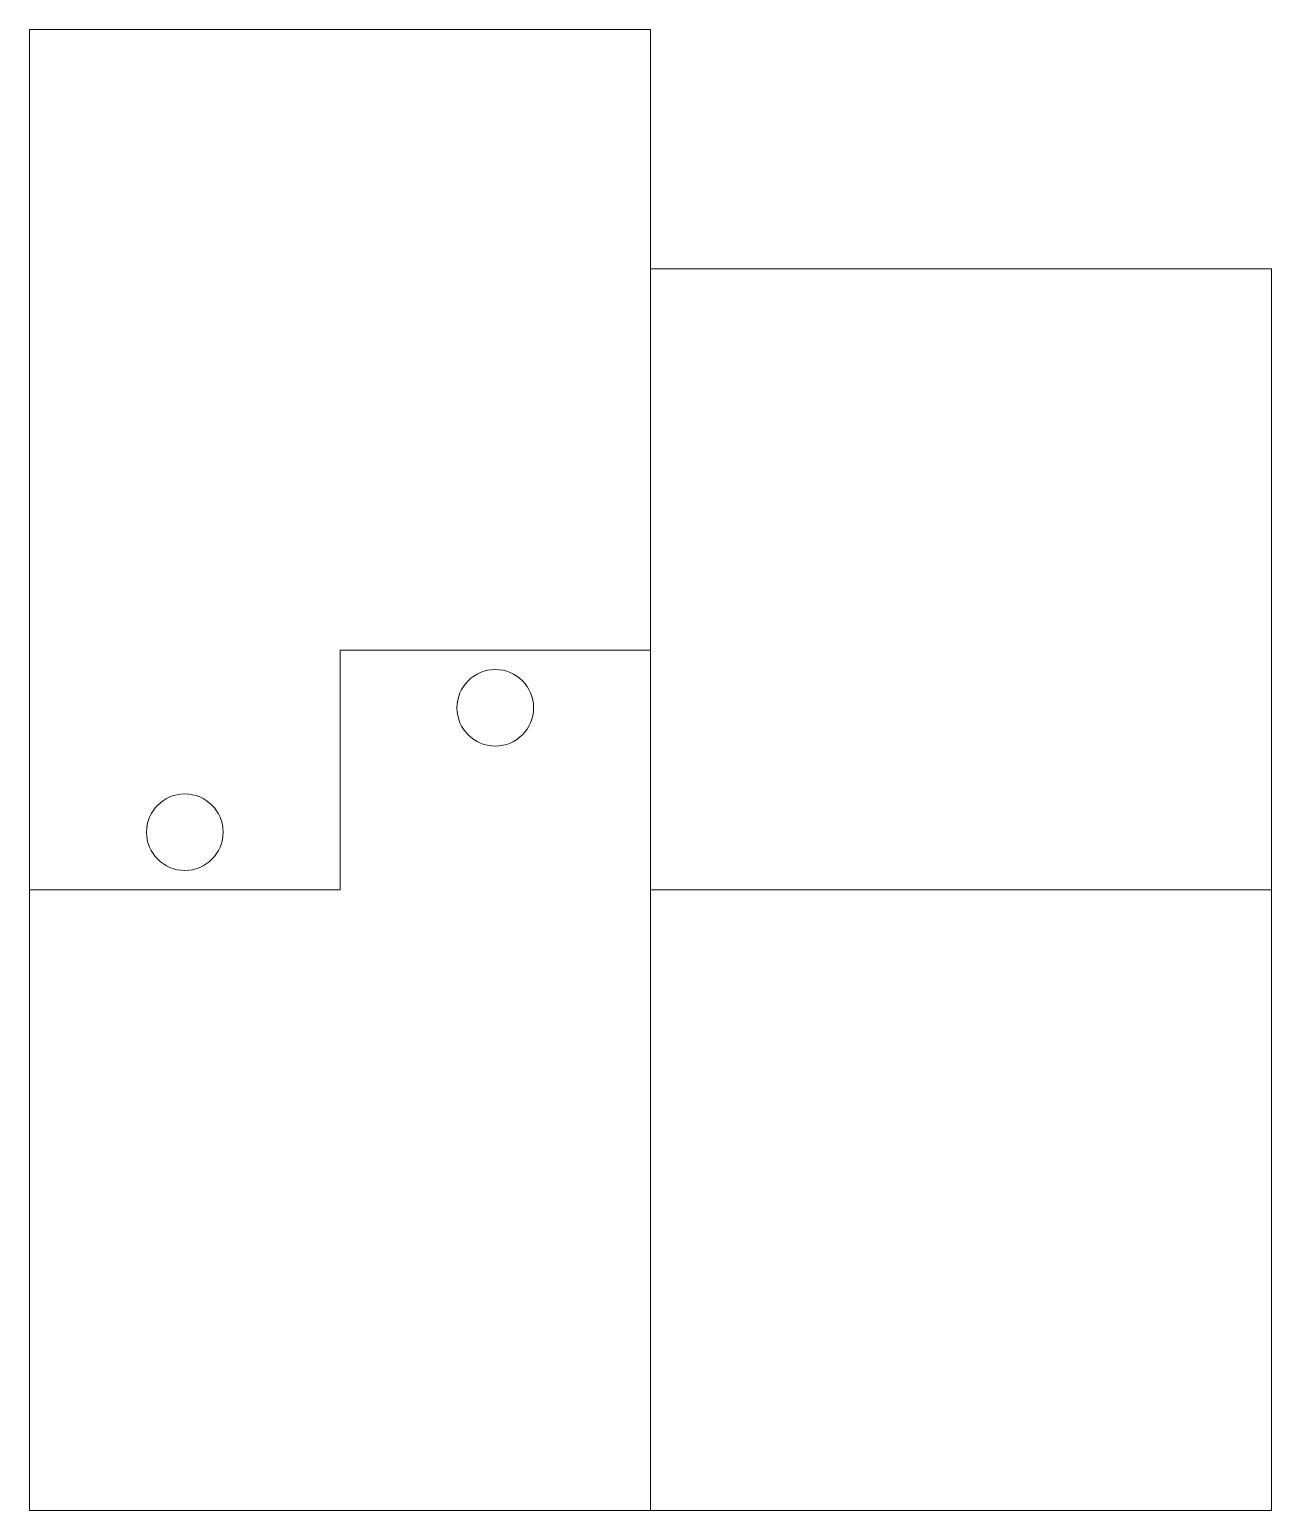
# Model space of a CAD drawing. Header units: metres. Extents: x 0 to 38.9, y 0 to 46.4.
import ezdxf

# ---------------------------------------------------------------- set-up
doc = ezdxf.new("R2010")
doc.units = ezdxf.units.M
doc.layers.add('TOP', color=1, linetype='Continuous', lineweight=0)

msp = doc.modelspace()

# ---------------------------------------------------------------- linework, layer by layer
at = {"layer": 'TOP'}
for p, q in [((0, 0), (0, 46.4)), ((0, 46.4), (19.45, 46.4)), ((19.45, 46.4), (19.45, 0)), ((19.45, 0), (19.45, 38.9)), ((19.45, 38.9), (38.9, 38.9)), ((38.9, 38.9), (38.9, 0)), ((9.725, 19.45), (9.725, 26.95)), ((9.725, 26.95), (19.45, 26.95)), ((0, 19.45), (9.725, 19.45)), ((19.45, 19.45), (38.9, 19.45)), ((0, 0), (19.45, 0)), ((19.45, 0), (38.9, 0))]:
    msp.add_line(p, q, dxfattribs=at)
for centre in [(14.5875, 25.15), (4.8625, 21.25)]:
    msp.add_circle(centre, 1.2, dxfattribs=at)

doc.saveas('drawing.dxf')
